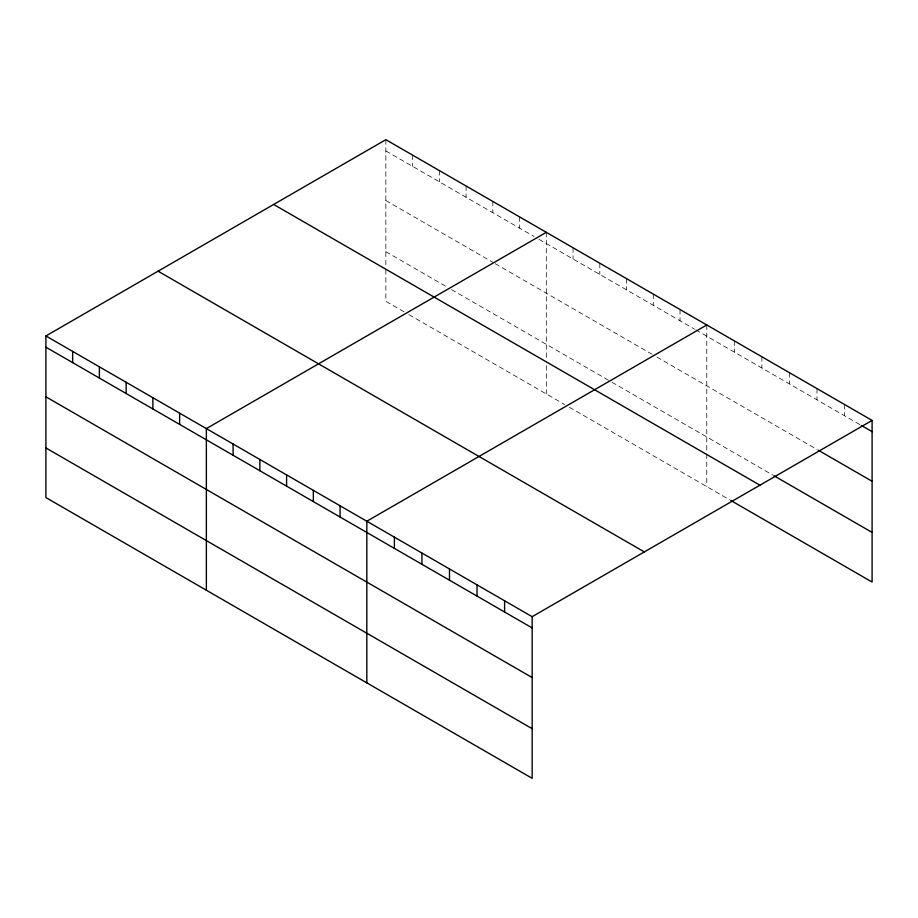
<?xml version="1.0" encoding="UTF-8"?>
<svg xmlns="http://www.w3.org/2000/svg" width="918" height="918" viewBox="0 0 918 918"><rect width="100%" height="100%" fill="white"/><g stroke="black" fill="none" stroke-linecap="round" stroke-linejoin="round"><path stroke-width="0.69" stroke-dasharray="4.59 3.44" d="M385.847 150.919L534.15 236.546M539.015 239.346L694.616 329.183M695.833 329.883L860.12 424.736M385.847 200.549L492.828 262.307M495.25 263.718L652.067 354.256M656.932 357.056L816.986 449.464M385.847 251.681L446.63 286.772M451.495 289.583L610.734 381.521M611.95 382.221L772.669 475.008M404.081 311.833L385.847 301.311L385.847 268.699M408.946 314.644L564.547 404.482M569.412 407.282L729.535 499.736M844.549 404.517L844.549 415.751M816.986 388.612L816.986 399.835M789.434 372.697L789.434 383.931M761.883 356.792L761.883 368.026M734.331 340.888L734.331 352.11M706.78 324.972L706.768 452.563M706.768 453.985L706.768 486.597M680.031 309.538L680.031 320.761M653.283 294.093L653.283 305.327M626.546 278.647L626.546 289.881M599.798 263.214L599.798 274.448M573.05 247.768L573.05 259.002M546.313 232.334L546.313 358.502M546.313 365.594L546.313 393.948M519.565 216.889L519.565 228.123M492.828 201.455L492.828 212.678M466.08 186.01L466.08 197.244M439.332 170.564L439.332 181.798M412.595 155.131L412.595 166.365M385.847 139.685L385.847 267.276"/><path stroke-width="1.38" d="M45.9 335.954L532.153 616.689L532.153 778.315L45.9 497.579L45.9 335.954L385.847 139.685L872.1 420.421L872.1 582.046L730.739 500.425M546.313 232.334L206.366 428.603L206.366 590.217M706.78 324.972L366.821 521.24L366.821 682.866M532.153 616.689L872.1 420.421M861.313 425.424L872.1 431.655M818.19 450.153L872.1 481.284M773.863 475.696L872.1 532.417M273.667 204.462L759.92 485.197M158.08 271.189L644.333 551.925M45.9 347.188L532.153 627.923M45.9 396.817L532.153 677.553M45.9 447.95L532.153 728.685M504.602 600.785L504.602 612.008M477.039 584.869L477.039 596.103M449.487 568.965L449.487 580.199M421.936 553.061L421.936 564.283M394.384 537.145L394.384 548.379M340.085 505.795L340.085 517.029M313.336 490.361L313.336 501.595M286.6 474.916L286.6 486.15M259.851 459.482L259.851 470.704M233.103 444.037L233.103 455.271M179.618 413.157L179.618 424.391M152.87 397.712L152.87 408.946M126.133 382.278L126.133 393.512M99.385 366.833L99.385 378.067M72.648 351.399L72.648 362.621"/></g></svg>
